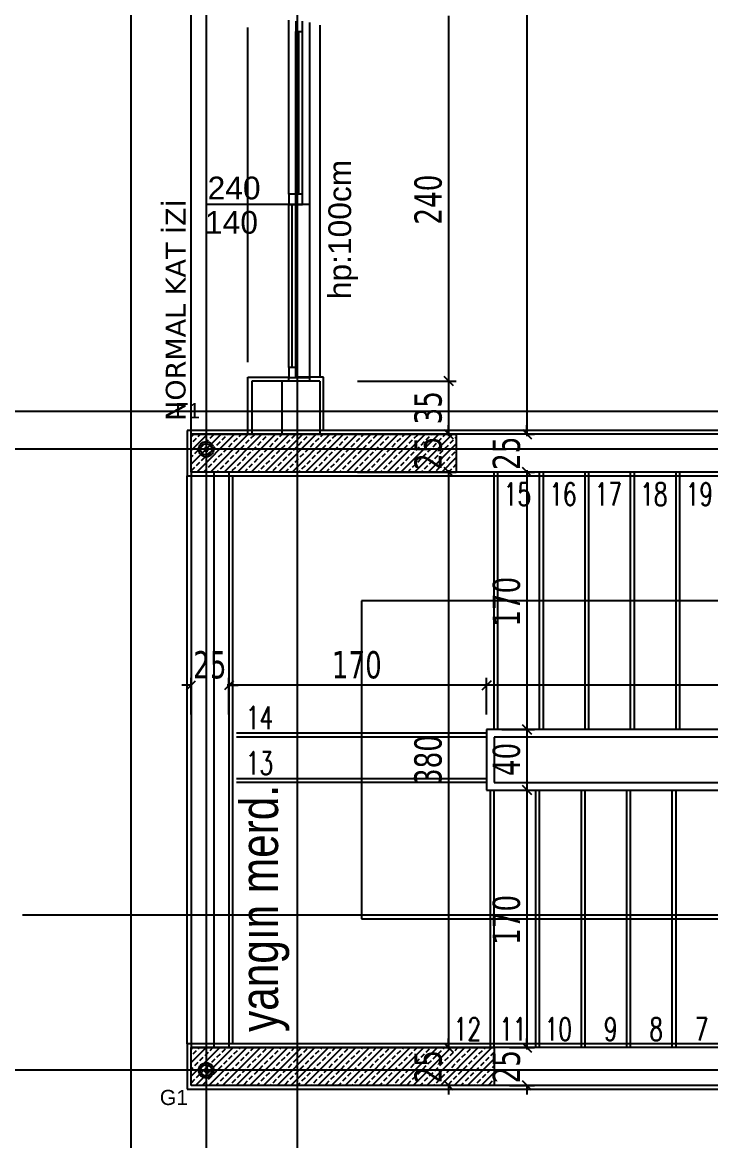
# Model space of a CAD drawing. Header units: millimetres. Extents: x 43168.9 to 43194.6, y -25545.1 to -25543.4.
# Drawn here: x 43172.6896 to 43172.7804, y -25544.5582 to -25544.4106 of the extents above; entities that cross this region are included whole.
import ezdxf
from ezdxf.enums import TextEntityAlignment as Align

# ---------------------------------------------------------------- set-up
doc = ezdxf.new("R2010")
doc.units = ezdxf.units.MM
doc.header["$LTSCALE"] = 200
for name, pattern in [('DASHDOT', [1, 0.5, -0.25, 0, -0.25]), ('DASHDOT2', [0.5, 0.25, -0.125, 0, -0.125]), ('DOT2', [0.125, 0, -0.125]), ('HIDDEN2', [0.1875, 0.125, -0.0625])]:
    doc.linetypes.add(name, pattern=pattern)
for name, color, linetype in [('aks_sgh', 5, 'DASHDOT2'), ('cam_sgh', 1, 'Continuous'), ('dograma_sgh', 43, 'Continuous'), ('duv_sgh', 4, 'Continuous'), ('gor-3_sgh', 191, 'Continuous'), ('gor-4_sgh', 17, 'Continuous'), ('izd-alt_sgh', 8, 'HIDDEN2'), ('izd.tas.ust_sgh', 213, 'DOT2'), ('kesitcizgisi_sgh', 22, 'Continuous'), ('kolon-b.a_sgh', 6, 'Continuous'), ('merdi_sgh', 3, 'Continuous'), ('olcuic_sgh', 183, 'Continuous'), ('poz_sgh', 12, 'Continuous'), ('sembol_sgh', 8, 'Continuous'), ('siva_sgh', 145, 'Continuous'), ('tarama-betonarme_sgh', 223, 'Continuous'), ('yapi-yaklasma_sgh', 41, 'DASHDOT'), ('yazi-mahal_sgh', 12, 'Continuous'), ('yazi-merdi_sgh', 9, 'Continuous')]:
    doc.layers.add(name, color=color, linetype=linetype)
doc.styles.add('1-200', font='arial.ttf', dxfattribs={"height": 60})
doc.styles.add('dim', font='VERDANA.TTF', dxfattribs={"width": 0.7})
doc.styles.add('text1', font='VERDANA.TTF')
doc.styles.add('text2', font='arial.ttf')
doc.styles.add('text3', font='simplex8.shx', dxfattribs={"width": 0.7})

msp = doc.modelspace()

# ---------------------------------------------------------------- hatches: boundary and pattern name
h = msp.add_hatch(color=256)
edge = h.paths.add_edge_path()
edge.add_arc((43172.71388, -25544.46692), 0.001, 0, 360)
edge = h.paths.add_edge_path(flags=16)
edge.add_arc((43172.71388, -25544.46692), 0.00075, 0, 360)
h = msp.add_hatch(color=256)
edge = h.paths.add_edge_path()
edge.add_arc((43172.71388, -25544.54892), 0.001, 0, 360)
edge = h.paths.add_edge_path(flags=16)
edge.add_arc((43172.71388, -25544.54892), 0.00075, 0, 360)

# ---------------------------------------------------------------- linework, layer by layer
at = {"color": 0, "linetype": 'ByBlock', "lineweight": -2}
for p, q in [((43172.74526, -25544.45732), (43172.74646, -25544.45852)), ((43172.74646, -25544.45852), (43172.74526, -25544.45732)), ((43172.74526, -25544.46432), (43172.74646, -25544.46552)), ((43172.74526, -25544.46432), (43172.74646, -25544.46552)), ((43172.7556, -25544.46432), (43172.7568, -25544.46552)), ((43172.7556, -25544.46432), (43172.7568, -25544.46552)), ((43172.71408, -25544.46672), (43172.71368, -25544.46672)), ((43172.71368, -25544.46672), (43172.71368, -25544.46712)), ((43172.71395, -25544.46685), (43172.71381, -25544.46699)), ((43172.71395, -25544.46699), (43172.71381, -25544.46685)), ((43172.71408, -25544.46712), (43172.71408, -25544.46672)), ((43172.71368, -25544.46712), (43172.71408, -25544.46712)), ((43172.74646, -25544.47052), (43172.74526, -25544.46932)), ((43172.74646, -25544.47052), (43172.74526, -25544.46932)), ((43172.7568, -25544.47052), (43172.7556, -25544.46932)), ((43172.7568, -25544.47052), (43172.7556, -25544.46932)), ((43172.71128, -25544.49868), (43172.71248, -25544.49748)), ((43172.71748, -25544.49748), (43172.71628, -25544.49868)), ((43172.71748, -25544.49748), (43172.71628, -25544.49868)), ((43172.75148, -25544.49748), (43172.75028, -25544.49868)), ((43172.75028, -25544.49868), (43172.75148, -25544.49748)), ((43172.7556, -25544.50332), (43172.7568, -25544.50452)), ((43172.7568, -25544.50452), (43172.7556, -25544.50332)), ((43172.7556, -25544.51132), (43172.7568, -25544.51252)), ((43172.7568, -25544.51252), (43172.7556, -25544.51132)), ((43172.74526, -25544.54532), (43172.74646, -25544.54652)), ((43172.74526, -25544.54532), (43172.74646, -25544.54652)), ((43172.7556, -25544.54532), (43172.7568, -25544.54652)), ((43172.7556, -25544.54532), (43172.7568, -25544.54652)), ((43172.71408, -25544.54872), (43172.71368, -25544.54872)), ((43172.71368, -25544.54872), (43172.71368, -25544.54912)), ((43172.71368, -25544.54912), (43172.71408, -25544.54912)), ((43172.71395, -25544.54885), (43172.71381, -25544.54899)), ((43172.71395, -25544.54899), (43172.71381, -25544.54885)), ((43172.71408, -25544.54912), (43172.71408, -25544.54872)), ((43172.74646, -25544.55152), (43172.74526, -25544.55032)), ((43172.7568, -25544.55152), (43172.7556, -25544.55032))]:
    msp.add_line(p, q, dxfattribs=at)
at = {"color": 0, "linetype": 'Continuous', "lineweight": -2}
for centre, radius in [((43172.71388, -25544.46692), 0.001), ((43172.71388, -25544.46692), 0.00075), ((43172.71388, -25544.54892), 0.001), ((43172.71388, -25544.54892), 0.00075)]:
    msp.add_circle(centre, radius, dxfattribs=at)
at = {"layer": 'aks_sgh'}
for p, q in [((43172.71388, -25543.74092), (43172.71388, -25544.60992)), ((43172.72588, -25543.74092), (43172.72588, -25544.60992)), ((43173.44688, -25544.46192), (43172.64488, -25544.46192)), ((43173.44688, -25544.46692), (43172.64488, -25544.46692)), ((43173.44688, -25544.54892), (43172.64488, -25544.54892))]:
    msp.add_line(p, q, dxfattribs=at)
at = {"layer": 'cam_sgh'}
for p, q in [((43172.72611, -25544.43325), (43172.72611, -25544.41174)), ((43172.72524, -25544.4561), (43172.72524, -25544.43458))]:
    msp.add_line(p, q, dxfattribs=at)
at = {"layer": 'dograma_sgh'}
for p, q in [((43172.72569, -25544.41041), (43172.72569, -25544.41174)), ((43172.7266, -25544.41174), (43172.7266, -25544.41041)), ((43172.72569, -25544.41174), (43172.7266, -25544.41174)), ((43172.72569, -25544.43325), (43172.72478, -25544.43325)), ((43172.72478, -25544.43325), (43172.72478, -25544.43458)), ((43172.7266, -25544.43325), (43172.72569, -25544.43325)), ((43172.72569, -25544.43325), (43172.72569, -25544.43458)), ((43172.72569, -25544.43458), (43172.72569, -25544.43325)), ((43172.7266, -25544.43458), (43172.7266, -25544.43325)), ((43172.72478, -25544.43458), (43172.72569, -25544.43458)), ((43172.72569, -25544.43458), (43172.7266, -25544.43458)), ((43172.72569, -25544.4561), (43172.72478, -25544.4561)), ((43172.72478, -25544.4561), (43172.72478, -25544.45743)), ((43172.72569, -25544.45743), (43172.72569, -25544.4561)), ((43172.72478, -25544.45743), (43172.72569, -25544.45743)), ((43172.72478, -25544.45792), (43172.72478, -25544.45743)), ((43172.72478, -25544.45743), (43172.72751, -25544.45743)), ((43172.72751, -25544.45792), (43172.72478, -25544.45792)), ((43172.72751, -25544.45743), (43172.72751, -25544.45792))]:
    msp.add_line(p, q, dxfattribs=at)
at = {"layer": 'duv_sgh'}
for p, q in [((43172.71988, -25544.45792), (43172.71988, -25544.46492)), ((43172.72888, -25544.45792), (43172.71988, -25544.45792)), ((43172.72388, -25544.45792), (43172.72388, -25544.46492)), ((43172.72888, -25544.45792), (43172.72888, -25544.46492)), ((43172.71188, -25544.46992), (43172.71188, -25544.46492)), ((43172.85688, -25544.46492), (43172.71188, -25544.46492)), ((43172.71688, -25544.46992), (43172.71188, -25544.46992)), ((43172.85288, -25544.46992), (43172.71688, -25544.46992)), ((43172.71188, -25544.55092), (43172.71188, -25544.54592)), ((43172.71688, -25544.54592), (43172.71188, -25544.54592)), ((43172.85288, -25544.54592), (43172.71688, -25544.54592)), ((43172.85688, -25544.55092), (43172.71188, -25544.55092))]:
    msp.add_line(p, q, dxfattribs=at)
at = {"layer": 'gor-3_sgh'}
for p, q in [((43172.71138, -25544.54542), (43172.71138, -25544.47042)), ((43172.71738, -25544.54542), (43172.71738, -25544.47042))]:
    msp.add_line(p, q, dxfattribs=at)
at = {"layer": 'gor-4_sgh'}
for p, q in [((43172.72478, -25544.43325), (43172.72478, -25544.41027)), ((43172.72751, -25544.41058), (43172.72751, -25544.45743)), ((43172.71938, -25544.45543), (43172.71938, -25544.41125)), ((43172.72569, -25544.43325), (43172.72569, -25544.41174)), ((43172.7266, -25544.43325), (43172.7266, -25544.41174)), ((43172.72888, -25544.41092), (43172.72888, -25544.45743)), ((43172.72478, -25544.4561), (43172.72478, -25544.43458)), ((43172.72569, -25544.4561), (43172.72569, -25544.43458)), ((43172.71388, -25544.46992), (43172.71388, -25544.54592)), ((43172.71488, -25544.46992), (43172.71488, -25544.54592))]:
    msp.add_line(p, q, dxfattribs=at)
at = {"layer": 'izd-alt_sgh'}
for p, q in [((43172.71188, -25544.46992), (43172.71188, -25544.54592)), ((43172.71688, -25544.46992), (43172.71688, -25544.54592)), ((43172.75238, -25544.50392), (43172.75238, -25544.46992)), ((43172.75838, -25544.50392), (43172.75838, -25544.46992)), ((43172.76438, -25544.50392), (43172.76438, -25544.46992)), ((43172.77038, -25544.50392), (43172.77038, -25544.46992)), ((43172.77638, -25544.50392), (43172.77638, -25544.46992)), ((43172.75088, -25544.50442), (43172.71788, -25544.50442)), ((43172.75088, -25544.51042), (43172.71788, -25544.51042)), ((43172.75138, -25544.54592), (43172.75138, -25544.51192)), ((43172.75738, -25544.54592), (43172.75738, -25544.51192)), ((43172.76338, -25544.54592), (43172.76338, -25544.51192)), ((43172.76938, -25544.54592), (43172.76938, -25544.51192)), ((43172.77538, -25544.54592), (43172.77538, -25544.51192))]:
    msp.add_line(p, q, dxfattribs=at)
at = {"layer": 'izd.tas.ust_sgh', "ltscale": 0.5}
msp.add_line((43172.71188, -25544.46492), (43172.71188, -25543.86693), dxfattribs=at)
at = {"layer": 'kesitcizgisi_sgh', "linetype": 'DASHDOT'}
msp.add_line((43172.68963, -25544.52837), (43173.40213, -25544.52837), dxfattribs=at)
at = {"layer": 'kolon-b.a_sgh'}
for p, q in [((43172.71188, -25544.46492), (43172.74688, -25544.46492)), ((43172.71188, -25544.46992), (43172.71188, -25544.46492)), ((43172.74688, -25544.46492), (43172.74688, -25544.46992)), ((43172.74688, -25544.46992), (43172.71188, -25544.46992)), ((43172.71188, -25544.54592), (43172.75188, -25544.54592)), ((43172.71188, -25544.55092), (43172.71188, -25544.54592)), ((43172.75188, -25544.54592), (43172.75188, -25544.55092)), ((43172.75188, -25544.55092), (43172.71188, -25544.55092))]:
    msp.add_line(p, q, dxfattribs=at)
at = {"layer": 'merdi_sgh'}
for p, q in [((43172.75188, -25544.50392), (43172.75188, -25544.46992)), ((43172.75788, -25544.50392), (43172.75788, -25544.46992)), ((43172.76388, -25544.50392), (43172.76388, -25544.46992)), ((43172.76988, -25544.50392), (43172.76988, -25544.46992)), ((43172.77588, -25544.50392), (43172.77588, -25544.46992)), ((43172.75088, -25544.50492), (43172.71788, -25544.50492)), ((43172.75088, -25544.51092), (43172.71788, -25544.51092)), ((43172.75188, -25544.54592), (43172.75188, -25544.51192)), ((43172.75788, -25544.54592), (43172.75788, -25544.51192)), ((43172.76388, -25544.54592), (43172.76388, -25544.51192)), ((43172.76988, -25544.54592), (43172.76988, -25544.51192)), ((43172.77588, -25544.54592), (43172.77588, -25544.51192))]:
    msp.add_line(p, q, dxfattribs=at)
at = {"layer": 'merdi_sgh', "color": 43}
for p, q in [((43172.75688, -25544.50392), (43172.75088, -25544.50392)), ((43172.75088, -25544.50392), (43172.75088, -25544.51192)), ((43172.75788, -25544.50492), (43172.75188, -25544.50492)), ((43172.75188, -25544.50492), (43172.75188, -25544.51092)), ((43172.81288, -25544.50392), (43172.75688, -25544.50392)), ((43172.81188, -25544.50492), (43172.75788, -25544.50492)), ((43172.75188, -25544.51092), (43172.75788, -25544.51092)), ((43172.75788, -25544.51092), (43172.81188, -25544.51092)), ((43172.75088, -25544.51192), (43172.75688, -25544.51192)), ((43172.75688, -25544.51192), (43172.81288, -25544.51192))]:
    msp.add_line(p, q, dxfattribs=at)
at = {"layer": 'olcuic_sgh'}
for p, q in [((43172.7562, -25544.32467), (43172.7562, -25544.46517)), ((43172.74586, -25544.40967), (43172.74586, -25544.45817)), ((43172.73386, -25544.45792), (43172.74686, -25544.45792)), ((43172.73386, -25544.45792), (43172.74686, -25544.45792)), ((43172.74586, -25544.45767), (43172.74586, -25544.46517)), ((43172.74586, -25544.46492), (43172.74586, -25544.46372)), ((43172.7562, -25544.46492), (43172.7562, -25544.46372)), ((43172.73386, -25544.46492), (43172.74686, -25544.46492)), ((43172.73386, -25544.46492), (43172.74686, -25544.46492)), ((43172.7562, -25544.46492), (43172.7572, -25544.46492)), ((43172.7562, -25544.46492), (43172.7572, -25544.46492)), ((43172.74586, -25544.46967), (43172.74586, -25544.54617)), ((43172.7562, -25544.46967), (43172.7562, -25544.50417)), ((43172.73386, -25544.46992), (43172.74686, -25544.46992)), ((43172.73386, -25544.46992), (43172.74686, -25544.46992)), ((43172.74586, -25544.46992), (43172.74586, -25544.47112)), ((43172.7562, -25544.46992), (43172.7572, -25544.46992)), ((43172.7562, -25544.46992), (43172.7572, -25544.46992)), ((43172.7562, -25544.46992), (43172.7562, -25544.47112)), ((43172.71188, -25544.50192), (43172.71188, -25544.49708)), ((43172.71688, -25544.50192), (43172.71688, -25544.49708)), ((43172.71688, -25544.50192), (43172.71688, -25544.49708)), ((43172.75088, -25544.50192), (43172.75088, -25544.49708)), ((43172.75088, -25544.50192), (43172.75088, -25544.49708)), ((43172.71188, -25544.49808), (43172.71068, -25544.49808)), ((43172.75113, -25544.49808), (43172.71663, -25544.49808)), ((43172.71688, -25544.49808), (43172.71808, -25544.49808)), ((43172.81913, -25544.49808), (43172.75063, -25544.49808)), ((43172.7562, -25544.50367), (43172.7562, -25544.51217)), ((43172.75288, -25544.50392), (43172.7572, -25544.50392)), ((43172.75288, -25544.50392), (43172.7572, -25544.50392)), ((43172.75288, -25544.51192), (43172.7572, -25544.51192)), ((43172.75288, -25544.51192), (43172.7572, -25544.51192)), ((43172.7562, -25544.51167), (43172.7562, -25544.54617)), ((43172.74586, -25544.54592), (43172.74586, -25544.54472)), ((43172.7562, -25544.54592), (43172.7562, -25544.54472)), ((43172.74586, -25544.54592), (43172.74486, -25544.54592)), ((43172.74586, -25544.54592), (43172.74486, -25544.54592)), ((43172.75388, -25544.54592), (43172.7572, -25544.54592)), ((43172.75388, -25544.54592), (43172.7572, -25544.54592)), ((43172.74586, -25544.55092), (43172.74486, -25544.55092)), ((43172.74586, -25544.55092), (43172.74586, -25544.55212)), ((43172.75388, -25544.55092), (43172.7572, -25544.55092)), ((43172.7562, -25544.55092), (43172.7562, -25544.55212))]:
    msp.add_line(p, q, dxfattribs=at)
at = {"layer": 'poz_sgh'}
msp.add_line((43172.72737, -25544.43458), (43172.71379, -25544.43458), dxfattribs=at)
at = {"layer": 'sembol_sgh'}
for p, q in [((43172.74588, -25544.48692), (43172.73438, -25544.48692)), ((43172.73438, -25544.48692), (43172.73438, -25544.52892)), ((43172.81188, -25544.48692), (43172.73988, -25544.48692)), ((43172.73438, -25544.52892), (43172.74588, -25544.52892)), ((43172.73988, -25544.52892), (43172.80588, -25544.52892))]:
    msp.add_line(p, q, dxfattribs=at)
at = {"layer": 'siva_sgh'}
for p, q in [((43172.71938, -25544.46492), (43172.71938, -25544.45742)), ((43172.71938, -25544.45742), (43172.72478, -25544.45742)), ((43172.72938, -25544.45742), (43172.72569, -25544.45742)), ((43172.72938, -25544.46442), (43172.72938, -25544.45742)), ((43172.85738, -25544.46442), (43172.71138, -25544.46442)), ((43172.71138, -25544.46442), (43172.71138, -25544.47042)), ((43172.71988, -25544.46492), (43172.71938, -25544.46492)), ((43172.84838, -25544.46442), (43172.72938, -25544.46442)), ((43172.71138, -25544.47042), (43172.85238, -25544.47042)), ((43172.85238, -25544.54542), (43172.71138, -25544.54542)), ((43172.71138, -25544.54542), (43172.71138, -25544.55142)), ((43172.71138, -25544.55142), (43172.85738, -25544.55142))]:
    msp.add_line(p, q, dxfattribs=at)
at = {"layer": 'tarama-betonarme_sgh'}
for p, q in [((43172.71188, -25544.46529), (43172.71225, -25544.46492)), ((43172.71188, -25544.46708), (43172.71404, -25544.46492)), ((43172.71188, -25544.46888), (43172.71584, -25544.46492)), ((43172.71216, -25544.46591), (43172.7126, -25544.46546)), ((43172.71263, -25544.46992), (43172.71763, -25544.46492)), ((43172.71283, -25544.46523), (43172.71314, -25544.46492)), ((43172.7144, -25544.46546), (43172.71485, -25544.46501)), ((43172.71443, -25544.46992), (43172.71943, -25544.46492)), ((43172.71597, -25544.46568), (43172.71642, -25544.46523)), ((43172.71623, -25544.46992), (43172.72123, -25544.46492)), ((43172.71665, -25544.46501), (43172.71674, -25544.46492)), ((43172.71754, -25544.46591), (43172.71799, -25544.46546)), ((43172.71802, -25544.46992), (43172.72302, -25544.46492)), ((43172.71822, -25544.46523), (43172.71853, -25544.46492)), ((43172.71979, -25544.46546), (43172.72024, -25544.46501)), ((43172.71982, -25544.46992), (43172.72482, -25544.46492)), ((43172.72136, -25544.46568), (43172.72181, -25544.46523)), ((43172.72161, -25544.46992), (43172.72661, -25544.46492)), ((43172.72203, -25544.46501), (43172.72212, -25544.46492)), ((43172.72293, -25544.46591), (43172.72338, -25544.46546)), ((43172.72341, -25544.46992), (43172.72841, -25544.46492)), ((43172.72361, -25544.46523), (43172.72392, -25544.46492)), ((43172.72518, -25544.46546), (43172.72563, -25544.46501)), ((43172.72521, -25544.46992), (43172.73021, -25544.46492)), ((43172.72675, -25544.46568), (43172.7272, -25544.46523)), ((43172.727, -25544.46992), (43172.732, -25544.46492)), ((43172.72742, -25544.46501), (43172.72751, -25544.46492)), ((43172.72832, -25544.46591), (43172.72877, -25544.46546)), ((43172.7288, -25544.46992), (43172.7338, -25544.46492)), ((43172.72899, -25544.46523), (43172.72931, -25544.46492)), ((43172.73056, -25544.46546), (43172.73101, -25544.46501)), ((43172.73059, -25544.46992), (43172.73559, -25544.46492)), ((43172.73214, -25544.46568), (43172.73259, -25544.46523)), ((43172.73239, -25544.46992), (43172.73739, -25544.46492)), ((43172.73281, -25544.46501), (43172.7329, -25544.46492)), ((43172.73371, -25544.46591), (43172.73416, -25544.46546)), ((43172.73419, -25544.46992), (43172.73919, -25544.46492)), ((43172.73438, -25544.46523), (43172.7347, -25544.46492)), ((43172.73595, -25544.46546), (43172.7364, -25544.46501)), ((43172.73598, -25544.46992), (43172.74098, -25544.46492)), ((43172.73752, -25544.46568), (43172.73797, -25544.46523)), ((43172.73778, -25544.46992), (43172.74278, -25544.46492)), ((43172.7382, -25544.46501), (43172.73829, -25544.46492)), ((43172.7391, -25544.46591), (43172.73955, -25544.46546)), ((43172.73957, -25544.46992), (43172.74457, -25544.46492)), ((43172.73977, -25544.46523), (43172.74008, -25544.46492)), ((43172.74134, -25544.46546), (43172.74179, -25544.46501)), ((43172.74137, -25544.46992), (43172.74637, -25544.46492)), ((43172.74291, -25544.46568), (43172.74336, -25544.46523)), ((43172.74359, -25544.46501), (43172.74368, -25544.46492)), ((43172.74448, -25544.46591), (43172.74493, -25544.46546)), ((43172.74516, -25544.46523), (43172.74547, -25544.46492)), ((43172.74673, -25544.46546), (43172.74688, -25544.46531)), ((43172.71188, -25544.46618), (43172.71193, -25544.46613)), ((43172.71305, -25544.46681), (43172.7135, -25544.46636)), ((43172.71373, -25544.46613), (43172.71418, -25544.46568)), ((43172.71462, -25544.46703), (43172.71507, -25544.46658)), ((43172.7153, -25544.46636), (43172.71575, -25544.46591)), ((43172.7162, -25544.46725), (43172.71665, -25544.46681)), ((43172.71687, -25544.46658), (43172.71732, -25544.46613)), ((43172.71844, -25544.46681), (43172.71889, -25544.46636)), ((43172.71911, -25544.46613), (43172.71956, -25544.46568)), ((43172.72001, -25544.46703), (43172.72046, -25544.46658)), ((43172.72069, -25544.46636), (43172.72114, -25544.46591)), ((43172.72158, -25544.46725), (43172.72203, -25544.46681)), ((43172.72226, -25544.46658), (43172.72271, -25544.46613)), ((43172.72383, -25544.46681), (43172.72428, -25544.46636)), ((43172.7245, -25544.46613), (43172.72495, -25544.46568)), ((43172.7254, -25544.46703), (43172.72585, -25544.46658)), ((43172.72607, -25544.46636), (43172.72652, -25544.46591)), ((43172.72697, -25544.46725), (43172.72742, -25544.46681)), ((43172.72765, -25544.46658), (43172.7281, -25544.46613)), ((43172.72922, -25544.46681), (43172.72967, -25544.46636)), ((43172.72989, -25544.46613), (43172.73034, -25544.46568)), ((43172.73079, -25544.46703), (43172.73124, -25544.46658)), ((43172.73146, -25544.46636), (43172.73191, -25544.46591)), ((43172.73236, -25544.46725), (43172.73281, -25544.46681)), ((43172.73303, -25544.46658), (43172.73348, -25544.46613)), ((43172.73461, -25544.46681), (43172.73505, -25544.46636)), ((43172.73528, -25544.46613), (43172.73573, -25544.46568)), ((43172.73618, -25544.46703), (43172.73663, -25544.46658)), ((43172.73685, -25544.46636), (43172.7373, -25544.46591)), ((43172.73775, -25544.46725), (43172.7382, -25544.46681)), ((43172.73842, -25544.46658), (43172.73887, -25544.46613)), ((43172.73999, -25544.46681), (43172.74044, -25544.46636)), ((43172.74067, -25544.46613), (43172.74112, -25544.46568)), ((43172.74157, -25544.46703), (43172.74201, -25544.46658)), ((43172.74224, -25544.46636), (43172.74269, -25544.46591)), ((43172.74314, -25544.46725), (43172.74359, -25544.46681)), ((43172.74317, -25544.46992), (43172.74688, -25544.46621)), ((43172.74381, -25544.46658), (43172.74426, -25544.46613)), ((43172.74538, -25544.46681), (43172.74583, -25544.46636)), ((43172.74606, -25544.46613), (43172.7465, -25544.46568)), ((43172.71188, -25544.46798), (43172.71216, -25544.4677)), ((43172.71238, -25544.46748), (43172.71283, -25544.46703)), ((43172.71328, -25544.46838), (43172.71373, -25544.46793)), ((43172.71395, -25544.4677), (43172.7144, -25544.46725)), ((43172.71485, -25544.4686), (43172.7153, -25544.46815)), ((43172.71552, -25544.46793), (43172.71597, -25544.46748)), ((43172.71642, -25544.46883), (43172.71687, -25544.46838)), ((43172.71709, -25544.46815), (43172.71754, -25544.4677)), ((43172.71777, -25544.46748), (43172.71822, -25544.46703)), ((43172.71867, -25544.46838), (43172.71911, -25544.46793)), ((43172.71934, -25544.4677), (43172.71979, -25544.46725)), ((43172.72024, -25544.4686), (43172.72069, -25544.46815)), ((43172.72091, -25544.46793), (43172.72136, -25544.46748)), ((43172.72181, -25544.46883), (43172.72226, -25544.46838)), ((43172.72248, -25544.46815), (43172.72293, -25544.4677)), ((43172.72316, -25544.46748), (43172.72361, -25544.46703)), ((43172.72405, -25544.46838), (43172.7245, -25544.46793)), ((43172.72473, -25544.4677), (43172.72518, -25544.46725)), ((43172.72563, -25544.4686), (43172.72607, -25544.46815)), ((43172.7263, -25544.46793), (43172.72675, -25544.46748)), ((43172.7272, -25544.46883), (43172.72765, -25544.46838)), ((43172.72787, -25544.46815), (43172.72832, -25544.4677)), ((43172.72854, -25544.46748), (43172.72899, -25544.46703)), ((43172.72944, -25544.46838), (43172.72989, -25544.46793)), ((43172.73012, -25544.4677), (43172.73056, -25544.46725)), ((43172.73101, -25544.4686), (43172.73146, -25544.46815)), ((43172.73169, -25544.46793), (43172.73214, -25544.46748)), ((43172.73259, -25544.46883), (43172.73303, -25544.46838)), ((43172.73326, -25544.46815), (43172.73371, -25544.4677)), ((43172.73393, -25544.46748), (43172.73438, -25544.46703)), ((43172.73483, -25544.46838), (43172.73528, -25544.46793)), ((43172.7355, -25544.4677), (43172.73595, -25544.46725)), ((43172.7364, -25544.4686), (43172.73685, -25544.46815)), ((43172.73708, -25544.46793), (43172.73752, -25544.46748)), ((43172.73797, -25544.46883), (43172.73842, -25544.46838)), ((43172.73865, -25544.46815), (43172.7391, -25544.4677)), ((43172.73932, -25544.46748), (43172.73977, -25544.46703)), ((43172.74022, -25544.46838), (43172.74067, -25544.46793)), ((43172.74089, -25544.4677), (43172.74134, -25544.46725)), ((43172.74179, -25544.4686), (43172.74224, -25544.46815)), ((43172.74246, -25544.46793), (43172.74291, -25544.46748)), ((43172.74336, -25544.46883), (43172.74381, -25544.46838)), ((43172.74404, -25544.46815), (43172.74448, -25544.4677)), ((43172.74471, -25544.46748), (43172.74516, -25544.46703)), ((43172.74496, -25544.46992), (43172.74688, -25544.468)), ((43172.74561, -25544.46838), (43172.74606, -25544.46793)), ((43172.74628, -25544.4677), (43172.74673, -25544.46725)), ((43172.71193, -25544.46972), (43172.71238, -25544.46928)), ((43172.7126, -25544.46905), (43172.71305, -25544.4686)), ((43172.71353, -25544.46992), (43172.71395, -25544.4695)), ((43172.71418, -25544.46928), (43172.71462, -25544.46883)), ((43172.71533, -25544.46992), (43172.71552, -25544.46972)), ((43172.71575, -25544.4695), (43172.7162, -25544.46905)), ((43172.71732, -25544.46972), (43172.71777, -25544.46928)), ((43172.71799, -25544.46905), (43172.71844, -25544.4686)), ((43172.71892, -25544.46992), (43172.71934, -25544.4695)), ((43172.71956, -25544.46928), (43172.72001, -25544.46883)), ((43172.72072, -25544.46992), (43172.72091, -25544.46972)), ((43172.72114, -25544.4695), (43172.72158, -25544.46905)), ((43172.72271, -25544.46972), (43172.72316, -25544.46928)), ((43172.72338, -25544.46905), (43172.72383, -25544.4686)), ((43172.72431, -25544.46992), (43172.72473, -25544.4695)), ((43172.72495, -25544.46928), (43172.7254, -25544.46883)), ((43172.7261, -25544.46992), (43172.7263, -25544.46972)), ((43172.72652, -25544.4695), (43172.72697, -25544.46905)), ((43172.7281, -25544.46972), (43172.72854, -25544.46928)), ((43172.72877, -25544.46905), (43172.72922, -25544.4686)), ((43172.7297, -25544.46992), (43172.73012, -25544.4695)), ((43172.73034, -25544.46928), (43172.73079, -25544.46883)), ((43172.73149, -25544.46992), (43172.73169, -25544.46972)), ((43172.73191, -25544.4695), (43172.73236, -25544.46905)), ((43172.73348, -25544.46972), (43172.73393, -25544.46928)), ((43172.73416, -25544.46905), (43172.73461, -25544.4686)), ((43172.73508, -25544.46992), (43172.7355, -25544.4695)), ((43172.73573, -25544.46928), (43172.73618, -25544.46883)), ((43172.73688, -25544.46992), (43172.73708, -25544.46972)), ((43172.7373, -25544.4695), (43172.73775, -25544.46905)), ((43172.73887, -25544.46972), (43172.73932, -25544.46928)), ((43172.73955, -25544.46905), (43172.73999, -25544.4686)), ((43172.74047, -25544.46992), (43172.74089, -25544.4695)), ((43172.74112, -25544.46928), (43172.74157, -25544.46883)), ((43172.74227, -25544.46992), (43172.74246, -25544.46972)), ((43172.74269, -25544.4695), (43172.74314, -25544.46905)), ((43172.74426, -25544.46972), (43172.74471, -25544.46928)), ((43172.74493, -25544.46905), (43172.74538, -25544.4686)), ((43172.74586, -25544.46992), (43172.74628, -25544.4695)), ((43172.7465, -25544.46928), (43172.74688, -25544.4689)), ((43172.74676, -25544.46992), (43172.74688, -25544.4698)), ((43172.71188, -25544.54611), (43172.71207, -25544.54592)), ((43172.71188, -25544.5479), (43172.71386, -25544.54592)), ((43172.71188, -25544.5497), (43172.71566, -25544.54592)), ((43172.71216, -25544.54673), (43172.7126, -25544.54628)), ((43172.71246, -25544.55092), (43172.71746, -25544.54592)), ((43172.71283, -25544.54606), (43172.71297, -25544.54592)), ((43172.71373, -25544.54695), (43172.71418, -25544.54651)), ((43172.71425, -25544.55092), (43172.71925, -25544.54592)), ((43172.7144, -25544.54628), (43172.71476, -25544.54592)), ((43172.71597, -25544.54651), (43172.71642, -25544.54606)), ((43172.71605, -25544.55092), (43172.72105, -25544.54592)), ((43172.71754, -25544.54673), (43172.71799, -25544.54628)), ((43172.71784, -25544.55092), (43172.72284, -25544.54592)), ((43172.71822, -25544.54606), (43172.71835, -25544.54592)), ((43172.71911, -25544.54695), (43172.71956, -25544.54651)), ((43172.71964, -25544.55092), (43172.72464, -25544.54592)), ((43172.71979, -25544.54628), (43172.72015, -25544.54592)), ((43172.72136, -25544.54651), (43172.72181, -25544.54606)), ((43172.72144, -25544.55092), (43172.72644, -25544.54592)), ((43172.72293, -25544.54673), (43172.72338, -25544.54628)), ((43172.72323, -25544.55092), (43172.72823, -25544.54592)), ((43172.72361, -25544.54606), (43172.72374, -25544.54592)), ((43172.7245, -25544.54695), (43172.72495, -25544.54651)), ((43172.72503, -25544.55092), (43172.73003, -25544.54592)), ((43172.72518, -25544.54628), (43172.72554, -25544.54592)), ((43172.72675, -25544.54651), (43172.7272, -25544.54606)), ((43172.72682, -25544.55092), (43172.73182, -25544.54592)), ((43172.72832, -25544.54673), (43172.72877, -25544.54628)), ((43172.72862, -25544.55092), (43172.73362, -25544.54592)), ((43172.72899, -25544.54606), (43172.72913, -25544.54592)), ((43172.72989, -25544.54695), (43172.73034, -25544.54651)), ((43172.73042, -25544.55092), (43172.73542, -25544.54592)), ((43172.73056, -25544.54628), (43172.73093, -25544.54592)), ((43172.73214, -25544.54651), (43172.73259, -25544.54606)), ((43172.73221, -25544.55092), (43172.73721, -25544.54592)), ((43172.73371, -25544.54673), (43172.73416, -25544.54628)), ((43172.73401, -25544.55092), (43172.73901, -25544.54592)), ((43172.73438, -25544.54606), (43172.73452, -25544.54592)), ((43172.73528, -25544.54695), (43172.73573, -25544.54651)), ((43172.7358, -25544.55092), (43172.7408, -25544.54592)), ((43172.73595, -25544.54628), (43172.73631, -25544.54592)), ((43172.73752, -25544.54651), (43172.73797, -25544.54606)), ((43172.7376, -25544.55092), (43172.7426, -25544.54592)), ((43172.7391, -25544.54673), (43172.73955, -25544.54628)), ((43172.7394, -25544.55092), (43172.7444, -25544.54592)), ((43172.73977, -25544.54606), (43172.73991, -25544.54592)), ((43172.74067, -25544.54695), (43172.74112, -25544.54651)), ((43172.74119, -25544.55092), (43172.74619, -25544.54592)), ((43172.74134, -25544.54628), (43172.7417, -25544.54592)), ((43172.74291, -25544.54651), (43172.74336, -25544.54606)), ((43172.74299, -25544.55092), (43172.74799, -25544.54592)), ((43172.74448, -25544.54673), (43172.74493, -25544.54628)), ((43172.74478, -25544.55092), (43172.74978, -25544.54592)), ((43172.74516, -25544.54606), (43172.74529, -25544.54592)), ((43172.74606, -25544.54695), (43172.7465, -25544.54651)), ((43172.74658, -25544.55092), (43172.75158, -25544.54592)), ((43172.74673, -25544.54628), (43172.74709, -25544.54592)), ((43172.7483, -25544.54651), (43172.74875, -25544.54606)), ((43172.74987, -25544.54673), (43172.75032, -25544.54628)), ((43172.75055, -25544.54606), (43172.75068, -25544.54592)), ((43172.75144, -25544.54695), (43172.75188, -25544.54652)), ((43172.71188, -25544.54701), (43172.71193, -25544.54695)), ((43172.71238, -25544.5483), (43172.71283, -25544.54785)), ((43172.71305, -25544.54763), (43172.7135, -25544.54718)), ((43172.71395, -25544.54853), (43172.7144, -25544.54808)), ((43172.71462, -25544.54785), (43172.71507, -25544.5474)), ((43172.7153, -25544.54718), (43172.71575, -25544.54673)), ((43172.7162, -25544.54808), (43172.71665, -25544.54763)), ((43172.71687, -25544.5474), (43172.71732, -25544.54695)), ((43172.71777, -25544.5483), (43172.71822, -25544.54785)), ((43172.71844, -25544.54763), (43172.71889, -25544.54718)), ((43172.71934, -25544.54853), (43172.71979, -25544.54808)), ((43172.72001, -25544.54785), (43172.72046, -25544.5474)), ((43172.72069, -25544.54718), (43172.72114, -25544.54673)), ((43172.72158, -25544.54808), (43172.72203, -25544.54763)), ((43172.72226, -25544.5474), (43172.72271, -25544.54695)), ((43172.72316, -25544.5483), (43172.72361, -25544.54785)), ((43172.72383, -25544.54763), (43172.72428, -25544.54718)), ((43172.72473, -25544.54853), (43172.72518, -25544.54808)), ((43172.7254, -25544.54785), (43172.72585, -25544.5474)), ((43172.72607, -25544.54718), (43172.72652, -25544.54673)), ((43172.72697, -25544.54808), (43172.72742, -25544.54763)), ((43172.72765, -25544.5474), (43172.7281, -25544.54695)), ((43172.72854, -25544.5483), (43172.72899, -25544.54785)), ((43172.72922, -25544.54763), (43172.72967, -25544.54718)), ((43172.73012, -25544.54853), (43172.73056, -25544.54808)), ((43172.73079, -25544.54785), (43172.73124, -25544.5474)), ((43172.73146, -25544.54718), (43172.73191, -25544.54673)), ((43172.73236, -25544.54808), (43172.73281, -25544.54763)), ((43172.73303, -25544.5474), (43172.73348, -25544.54695)), ((43172.73393, -25544.5483), (43172.73438, -25544.54785)), ((43172.73461, -25544.54763), (43172.73505, -25544.54718)), ((43172.7355, -25544.54853), (43172.73595, -25544.54808)), ((43172.73618, -25544.54785), (43172.73663, -25544.5474)), ((43172.73685, -25544.54718), (43172.7373, -25544.54673)), ((43172.73775, -25544.54808), (43172.7382, -25544.54763)), ((43172.73842, -25544.5474), (43172.73887, -25544.54695)), ((43172.73932, -25544.5483), (43172.73977, -25544.54785)), ((43172.73999, -25544.54763), (43172.74044, -25544.54718)), ((43172.74089, -25544.54853), (43172.74134, -25544.54808)), ((43172.74157, -25544.54785), (43172.74201, -25544.5474)), ((43172.74224, -25544.54718), (43172.74269, -25544.54673)), ((43172.74314, -25544.54808), (43172.74359, -25544.54763)), ((43172.74381, -25544.5474), (43172.74426, -25544.54695)), ((43172.74471, -25544.5483), (43172.74516, -25544.54785)), ((43172.74538, -25544.54763), (43172.74583, -25544.54718)), ((43172.74628, -25544.54853), (43172.74673, -25544.54808)), ((43172.74695, -25544.54785), (43172.7474, -25544.5474)), ((43172.74763, -25544.54718), (43172.74808, -25544.54673)), ((43172.74838, -25544.55092), (43172.75188, -25544.54742)), ((43172.74853, -25544.54808), (43172.74897, -25544.54763)), ((43172.7492, -25544.5474), (43172.74965, -25544.54695)), ((43172.7501, -25544.5483), (43172.75055, -25544.54785)), ((43172.75077, -25544.54763), (43172.75122, -25544.54718)), ((43172.71188, -25544.5488), (43172.71216, -25544.54853)), ((43172.7126, -25544.54987), (43172.71305, -25544.54942)), ((43172.71328, -25544.5492), (43172.71373, -25544.54875)), ((43172.71485, -25544.54942), (43172.7153, -25544.54897)), ((43172.71552, -25544.54875), (43172.71597, -25544.5483)), ((43172.71642, -25544.54965), (43172.71687, -25544.5492)), ((43172.71709, -25544.54897), (43172.71754, -25544.54853)), ((43172.71799, -25544.54987), (43172.71844, -25544.54942)), ((43172.71867, -25544.5492), (43172.71911, -25544.54875)), ((43172.72024, -25544.54942), (43172.72069, -25544.54897)), ((43172.72091, -25544.54875), (43172.72136, -25544.5483)), ((43172.72181, -25544.54965), (43172.72226, -25544.5492)), ((43172.72248, -25544.54897), (43172.72293, -25544.54853)), ((43172.72338, -25544.54987), (43172.72383, -25544.54942)), ((43172.72405, -25544.5492), (43172.7245, -25544.54875)), ((43172.72563, -25544.54942), (43172.72607, -25544.54897)), ((43172.7263, -25544.54875), (43172.72675, -25544.5483)), ((43172.7272, -25544.54965), (43172.72765, -25544.5492)), ((43172.72787, -25544.54897), (43172.72832, -25544.54853)), ((43172.72877, -25544.54987), (43172.72922, -25544.54942)), ((43172.72944, -25544.5492), (43172.72989, -25544.54875)), ((43172.73101, -25544.54942), (43172.73146, -25544.54897)), ((43172.73169, -25544.54875), (43172.73214, -25544.5483)), ((43172.73259, -25544.54965), (43172.73303, -25544.5492)), ((43172.73326, -25544.54897), (43172.73371, -25544.54853)), ((43172.73416, -25544.54987), (43172.73461, -25544.54942)), ((43172.73483, -25544.5492), (43172.73528, -25544.54875)), ((43172.7364, -25544.54942), (43172.73685, -25544.54897)), ((43172.73708, -25544.54875), (43172.73752, -25544.5483)), ((43172.73797, -25544.54965), (43172.73842, -25544.5492)), ((43172.73865, -25544.54897), (43172.7391, -25544.54853)), ((43172.73955, -25544.54987), (43172.73999, -25544.54942)), ((43172.74022, -25544.5492), (43172.74067, -25544.54875)), ((43172.74179, -25544.54942), (43172.74224, -25544.54897)), ((43172.74246, -25544.54875), (43172.74291, -25544.5483)), ((43172.74336, -25544.54965), (43172.74381, -25544.5492)), ((43172.74404, -25544.54897), (43172.74448, -25544.54853)), ((43172.74493, -25544.54987), (43172.74538, -25544.54942)), ((43172.74561, -25544.5492), (43172.74606, -25544.54875)), ((43172.74718, -25544.54942), (43172.74763, -25544.54897)), ((43172.74785, -25544.54875), (43172.7483, -25544.5483)), ((43172.74875, -25544.54965), (43172.7492, -25544.5492)), ((43172.74942, -25544.54897), (43172.74987, -25544.54853)), ((43172.75017, -25544.55092), (43172.75188, -25544.54921)), ((43172.75032, -25544.54987), (43172.75077, -25544.54942)), ((43172.75099, -25544.5492), (43172.75144, -25544.54875)), ((43172.75167, -25544.54853), (43172.75188, -25544.54832)), ((43172.71193, -25544.55055), (43172.71238, -25544.5501)), ((43172.7135, -25544.55077), (43172.71395, -25544.55032)), ((43172.71418, -25544.5501), (43172.71462, -25544.54965)), ((43172.71515, -25544.55092), (43172.71552, -25544.55055)), ((43172.71575, -25544.55032), (43172.7162, -25544.54987)), ((43172.71695, -25544.55092), (43172.71709, -25544.55077)), ((43172.71732, -25544.55055), (43172.71777, -25544.5501)), ((43172.71889, -25544.55077), (43172.71934, -25544.55032)), ((43172.71956, -25544.5501), (43172.72001, -25544.54965)), ((43172.72054, -25544.55092), (43172.72091, -25544.55055)), ((43172.72114, -25544.55032), (43172.72158, -25544.54987)), ((43172.72233, -25544.55092), (43172.72248, -25544.55077)), ((43172.72271, -25544.55055), (43172.72316, -25544.5501)), ((43172.72428, -25544.55077), (43172.72473, -25544.55032)), ((43172.72495, -25544.5501), (43172.7254, -25544.54965)), ((43172.72593, -25544.55092), (43172.7263, -25544.55055)), ((43172.72652, -25544.55032), (43172.72697, -25544.54987)), ((43172.72772, -25544.55092), (43172.72787, -25544.55077)), ((43172.7281, -25544.55055), (43172.72854, -25544.5501)), ((43172.72967, -25544.55077), (43172.73012, -25544.55032)), ((43172.73034, -25544.5501), (43172.73079, -25544.54965)), ((43172.73131, -25544.55092), (43172.73169, -25544.55055)), ((43172.73191, -25544.55032), (43172.73236, -25544.54987)), ((43172.73311, -25544.55092), (43172.73326, -25544.55077)), ((43172.73348, -25544.55055), (43172.73393, -25544.5501)), ((43172.73505, -25544.55077), (43172.7355, -25544.55032)), ((43172.73573, -25544.5501), (43172.73618, -25544.54965)), ((43172.7367, -25544.55092), (43172.73708, -25544.55055)), ((43172.7373, -25544.55032), (43172.73775, -25544.54987)), ((43172.7385, -25544.55092), (43172.73865, -25544.55077)), ((43172.73887, -25544.55055), (43172.73932, -25544.5501)), ((43172.74044, -25544.55077), (43172.74089, -25544.55032)), ((43172.74112, -25544.5501), (43172.74157, -25544.54965)), ((43172.74209, -25544.55092), (43172.74246, -25544.55055)), ((43172.74269, -25544.55032), (43172.74314, -25544.54987)), ((43172.74389, -25544.55092), (43172.74404, -25544.55077)), ((43172.74426, -25544.55055), (43172.74471, -25544.5501)), ((43172.74583, -25544.55077), (43172.74628, -25544.55032)), ((43172.7465, -25544.5501), (43172.74695, -25544.54965)), ((43172.74748, -25544.55092), (43172.74785, -25544.55055)), ((43172.74808, -25544.55032), (43172.74853, -25544.54987)), ((43172.74927, -25544.55092), (43172.74942, -25544.55077)), ((43172.74965, -25544.55055), (43172.7501, -25544.5501)), ((43172.75122, -25544.55077), (43172.75167, -25544.55032))]:
    msp.add_line(p, q, dxfattribs=at)
at = {"layer": 'yapi-yaklasma_sgh'}
msp.add_line((43172.704, -25544.72615), (43172.704, -25543.79832), dxfattribs=at)
msp.add_line((43172.704, -25544.72615), (43172.704, -25543.79832), dxfattribs=at)

# ---------------------------------------------------------------- texts
at = {"layer": 'aks_sgh', "style": '1-200'}
for s, p in [('F1', (43172.70982, -25544.46283)), ('G1', (43172.70776, -25544.5535))]:
    msp.add_text(s, height=0.002, rotation=0, dxfattribs=at).set_placement(p)
at = {"layer": 'olcuic_sgh', "color": 2, "style": 'dim', "width": 0.7}
for s, p in [('240', (43172.74495, -25544.43725)), ('35', (43172.74495, -25544.46364)), ('25', (43172.74495, -25544.46964)), ('25', (43172.75528, -25544.46964)), ('170', (43172.75528, -25544.49035)), ('380', (43172.74494, -25544.51125)), ('40', (43172.75528, -25544.51007)), ('170', (43172.75528, -25544.53235)), ('25', (43172.74495, -25544.55064)), ('25', (43172.75528, -25544.55064))]:
    msp.add_text(s, height=0.0036, rotation=90, dxfattribs=at).set_placement(p)
for s, p in [('25', (43172.71216, -25544.49717)), ('170', (43172.73045, -25544.49717))]:
    msp.add_text(s, height=0.0036, dxfattribs=at).set_placement(p)
at = {"layer": 'poz_sgh', "style": 'text2'}
msp.add_text('hp:100cm', height=0.003, rotation=90, dxfattribs=at).set_placement((43172.733, -25544.4379), align=Align.CENTER)
for s, p in [('240', (43172.71756, -25544.43392)), ('140', (43172.71722, -25544.43846))]:
    msp.add_text(s, height=0.003, dxfattribs=at).set_placement(p, align=Align.CENTER)
at = {"layer": 'yazi-mahal_sgh', "color": 252, "style": 'text2', "width": 0.8}
msp.add_text('yangın merd.', height=0.005, rotation=90, dxfattribs=at).set_placement((43172.72336, -25544.54385))
at = {"layer": 'yazi-merdi_sgh', "style": 'text1'}
msp.add_text('NORMAL KAT İZİ', height=0.0026, rotation=90, dxfattribs=at).set_placement((43172.71115, -25544.43394), align=Align.RIGHT)
at = {"layer": 'yazi-merdi_sgh', "style": 'text3', "width": 0.7}
for s, p in [('15', (43172.75315, -25544.47436)), ('16', (43172.75915, -25544.47436)), ('17', (43172.76515, -25544.47436)), ('18', (43172.77115, -25544.47436)), ('19', (43172.77715, -25544.47436)), ('14', (43172.71911, -25544.50386)), ('13', (43172.71911, -25544.50986))]:
    msp.add_text(s, height=0.003, dxfattribs=at).set_placement(p)
for s, p in [('12', (43172.75015, -25544.54498)), ('11', (43172.75615, -25544.54498)), ('10', (43172.76215, -25544.54498)), ('9', (43172.76815, -25544.54498)), ('8', (43172.77415, -25544.54498)), ('7', (43172.78015, -25544.54498))]:
    msp.add_text(s, height=0.003, dxfattribs=at).set_placement(p, align=Align.RIGHT)

doc.saveas('drawing.dxf')
